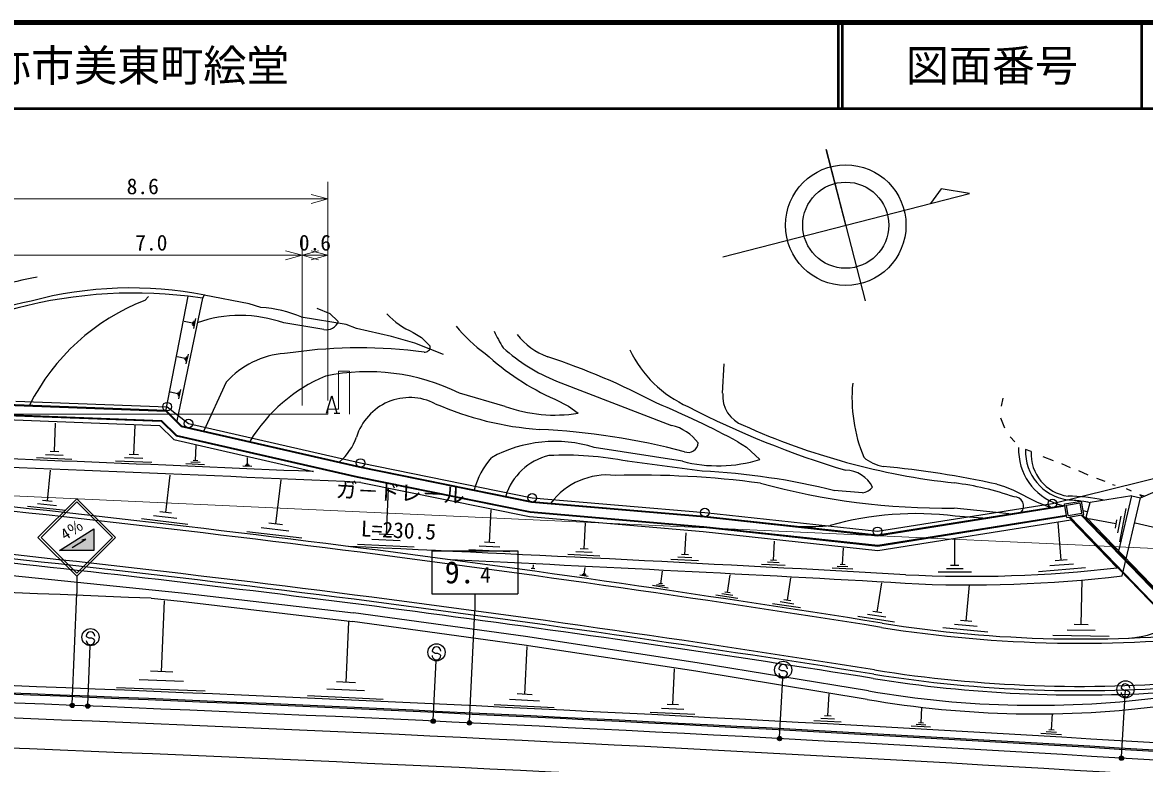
# Model space of a CAD drawing. Units: millimetres, scale not verified, with parts at other scales. Extents: x 40000 to 680000, y 20000 to 380000.
# Drawn here: x 414020 to 544351, y 293959 to 380000 of the extents above; entities that cross this region are included whole.
import ezdxf
from ezdxf.enums import TextEntityAlignment as Align

# ---------------------------------------------------------------- set-up
doc = ezdxf.new("R2010")
doc.units = ezdxf.units.MM
doc.header["$LTSCALE"] = 1000
doc.header["$PDMODE"] = 32
doc.header["$PDSIZE"] = 500
for name, color, linetype, lineweight in [('M-BGD', 7, 'Continuous', 25), ('M-BMK-ROW', 30, 'Continuous', 25), ('M-BMK-SRVR', 3, 'Continuous', 25), ('M-STR-HTXT', 7, 'Continuous', 13), ('M-STR-STRC', 7, 'Continuous', 25), ('M-TTL', 2, 'Continuous', 140), ('M-TTL-LINE', 7, 'Continuous', 50)]:
    doc.layers.add(name, color=color, linetype=linetype, lineweight=lineweight)
doc.layers.add('M-TTL-TXT', color=7, linetype='Continuous')
doc.styles.add('@ＭＳ ゴシック', font='')
doc.styles.add('ＭＳ ゴシック', font='')
doc.styles.get('@ＭＳ ゴシック').set_extended_font_data('@MS Gothic')
doc.styles.get('ＭＳ ゴシック').set_extended_font_data('MS Gothic')

msp = doc.modelspace()

# ---------------------------------------------------------------- hatches: boundary and pattern name
at = {"layer": 'M-STR-STRC'}
msp.add_hatch(color=256, dxfattribs=at).paths.add_polyline_path([(422325, 321198), (422325, 318698), (418325, 318698)])

# ---------------------------------------------------------------- linework, layer by layer
at = {"layer": 'M-BGD'}
for p, q in [((428659, 348165), (428242, 347735)), ((430656, 334888), (433281, 348210)), ((434922, 347987), (431935, 333750)), ((434922, 347987), (433281, 348210)), ((435126, 348333), (434922, 347987)), ((440367, 347335), (435126, 348333)), ((441706, 346917), (440367, 347335)), ((448197, 346814), (449742, 346228)), ((434124, 345645), (433874, 344455)), ((451604, 344919), (446398, 345778)), ((449742, 346228), (450651, 345318)), ((433761, 345100), (432809, 345299)), ((433792, 345248), (433730, 344951)), ((433942, 345372), (433817, 344777)), ((449018, 344371), (444370, 345110)), ((452805, 344465), (451604, 344919)), ((456889, 343522), (452805, 344465)), ((459581, 342748), (456889, 343522)), ((459400, 344021), (460375, 343422)), ((460375, 343422), (461395, 342423)), ((433253, 341494), (433014, 340354)), ((445454, 341694), (444456, 341584)), ((462937, 341442), (459581, 342748)), ((432905, 340972), (431994, 341163)), ((432935, 341114), (432876, 340829)), ((433079, 341233), (432960, 340663)), ((495493, 340378), (495292, 336951)), ((437695, 338232), (435090, 332593)), ((476045, 338363), (489421, 333212)), ((393126, 336281), (430656, 334888)), ((393129, 336371), (430694, 334977)), ((432061, 336894), (431189, 337077)), ((432089, 337031), (432032, 336758)), ((432227, 337144), (432112, 336599)), ((432393, 337393), (432164, 336304)), ((470086, 335422), (464765, 336957)), ((475853, 336261), (477435, 335466)), ((527902, 336368), (527702, 335437)), ((393082, 335092), (430149, 333716)), ((393085, 335182), (430187, 333805)), ((432506, 333186), (430694, 334977)), ((477435, 335466), (478557, 334640)), ((393063, 334592), (429936, 333224)), ((431864, 332020), (430149, 333716)), ((431909, 332101), (430187, 333805)), ((432461, 333104), (430656, 334888)), ((450214, 334641), (450882, 334641)), ((527608, 334093), (528077, 332953)), ((417741, 330177), (417873, 333472)), ((426959, 329829), (427094, 333206)), ((431614, 331564), (429936, 333224)), ((432461, 333104), (453182, 328352)), ((432506, 333186), (453202, 328440)), ((431614, 331564), (447811, 327850)), ((431864, 332020), (452916, 327192)), ((431909, 332101), (452936, 327280)), ((497128, 331295), (498103, 330696)), ((528759, 331897), (529286, 331329)), ((418754, 329724), (416695, 329806)), ((418256, 330157), (417226, 330198)), ((427486, 329808), (426431, 329850)), ((434114, 329133), (434184, 330874)), ((490669, 329047), (480430, 330665)), ((498103, 330696), (499677, 329253)), ((531188, 330205), (530519, 330414)), ((419767, 329271), (415648, 329436)), ((429035, 328901), (424814, 329069)), ((427997, 329365), (425886, 329449)), ((435184, 328655), (433009, 328742)), ((434649, 328894), (433561, 328938)), ((434386, 329123), (433842, 329144)), ((440657, 328436), (439614, 328478)), ((440400, 328551), (439879, 328572)), ((440274, 328660), (440014, 328671)), ((440144, 328665), (440177, 329500)), ((453170, 328446), (473172, 324394)), ((492957, 327906), (484243, 329065)), ((532549, 329588), (533751, 329134)), ((534718, 328797), (535720, 328321)), ((543864, 324819), (554148, 329236)), ((416915, 324455), (417278, 328009)), ((430669, 323108), (431189, 327432)), ((452916, 327192), (472990, 323125)), ((452934, 327280), (473002, 323214)), ((453152, 328358), (473159, 324305)), ((536686, 327983), (537750, 327495)), ((443439, 321775), (444055, 326898)), ((451724, 326673), (453170, 326620)), ((453315, 326601), (472918, 322629)), ((456295, 320565), (456551, 325836)), ((527185, 326390), (528103, 326127)), ((528103, 326127), (529118, 325714)), ((538765, 327082), (539732, 326744)), ((540623, 326357), (540934, 326290)), ((542210, 325886), (542805, 325628)), ((511577, 325395), (508318, 325641)), ((529118, 325714), (531814, 324355)), ((541732, 315743), (543864, 324819)), ((542891, 325047), (543864, 324819)), ((544317, 325013), (543807, 325153)), ((419046, 323340), (414604, 323793)), ((417980, 323898), (415759, 324124)), ((417470, 324399), (416360, 324512)), ((468283, 319615), (468469, 323428)), ((473159, 324305), (493239, 322590)), ((473172, 324394), (493246, 322680)), ((513334, 320405), (535103, 323877)), ((528640, 322937), (522238, 323621)), ((531814, 324355), (533438, 323702)), ((534288, 324082), (534878, 323932)), ((535064, 324124), (537039, 324439)), ((535316, 322544), (535064, 324124)), ((535293, 323958), (536873, 324210)), ((535482, 322773), (535293, 323958)), ((537062, 323025), (536873, 324210)), ((537215, 323336), (537753, 323198)), ((537587, 322550), (538032, 324283)), ((542159, 323589), (541423, 319683)), ((433241, 321702), (427837, 322352)), ((431955, 322405), (429253, 322730)), ((431345, 323027), (429994, 323190)), ((472918, 322629), (493079, 320908)), ((472990, 323125), (493122, 321406)), ((473002, 323214), (493129, 321496)), ((493239, 322590), (513334, 320405)), ((513362, 319295), (535277, 322790)), ((513364, 319204), (535291, 322702)), ((513377, 318700), (535771, 322272)), ((525570, 322447), (522361, 322686)), ((534668, 317556), (534309, 321938)), ((535482, 322773), (537062, 323025)), ((535555, 322582), (547730, 309968)), ((535663, 322599), (547795, 310030)), ((541165, 316683), (535771, 322272)), ((536988, 322810), (548586, 310794)), ((537096, 322827), (548651, 310857)), ((548551, 311191), (537587, 322550)), ((541010, 321783), (537885, 322371)), ((541102, 322271), (540918, 321295)), ((541584, 322686), (541216, 320733)), ((446487, 320110), (440083, 320880)), ((444963, 320942), (441761, 321327)), ((444240, 321679), (442639, 321872)), ((479262, 318878), (479408, 321881)), ((490966, 318196), (491091, 320752)), ((493079, 320908), (513377, 318700)), ((493133, 321405), (513364, 319204)), ((493143, 321494), (513362, 319295)), ((549975, 320309), (543277, 321883)), ((459525, 319086), (452936, 319407)), ((457910, 319826), (454615, 319986)), ((457118, 320525), (455471, 320605)), ((468879, 319586), (467687, 319644)), ((501253, 317562), (501372, 319759)), ((522308, 316941), (522309, 320025)), ((470619, 318546), (465854, 318778)), ((469451, 319081), (467068, 319197)), ((481102, 318036), (477348, 318219)), ((480182, 318457), (478305, 318548)), ((479731, 318855), (478793, 318901)), ((491366, 318177), (490567, 318215)), ((509281, 317061), (509385, 318985)), ((473322, 316583), (473384, 317032)), ((479277, 315955), (479385, 316736)), ((492533, 317479), (489337, 317635)), ((491749, 317838), (490152, 317915)), ((502597, 316939), (499850, 317087)), ((501925, 317250), (500552, 317324)), ((501597, 317544), (500910, 317581)), ((509870, 316788), (508667, 316853)), ((509582, 317044), (508981, 317077)), ((522790, 316941), (521826, 316942)), ((536082, 317120), (533343, 316896)), ((535352, 317612), (533983, 317500)), ((473546, 316551), (473097, 316614)), ((479737, 315693), (478762, 315828)), ((479507, 315824), (479019, 315892)), ((479399, 315938), (479155, 315972)), ((488149, 314839), (488368, 316292)), ((495914, 313825), (496222, 315878)), ((502866, 312917), (503255, 315503)), ((510458, 316515), (508053, 316644)), ((524235, 316170), (520381, 316171)), ((523272, 316556), (521345, 316556)), ((537496, 316684), (532019, 316236)), ((489003, 314339), (487187, 314612)), ((488576, 314589), (487668, 314725)), ((488377, 314805), (487922, 314873)), ((513308, 311543), (513828, 314939)), ((523636, 310507), (524023, 314700)), ((536993, 310076), (537096, 315290)), ((428976, 313144), (432385, 312794)), ((430182, 304614), (430509, 312868)), ((432371, 312796), (452366, 310466)), ((497119, 313120), (494554, 313505)), ((496516, 313472), (495234, 313665)), ((496234, 313777), (495593, 313874)), ((503271, 312856), (502462, 312978)), ((504386, 312028), (501153, 312513)), ((503626, 312472), (502010, 312715)), ((513838, 311462), (512777, 311624)), ((451606, 303375), (451949, 310413)), ((472309, 307700), (452344, 310468)), ((515300, 310369), (511055, 311019)), ((514304, 310956), (512181, 311281)), ((524291, 310447), (522981, 310568)), ((526159, 309217), (520918, 309701)), ((524898, 309862), (522277, 310104)), ((538610, 309392), (535351, 309457)), ((537808, 310060), (536179, 310092)), ((492234, 304679), (472296, 307702)), ((540226, 308709), (533709, 308837)), ((472366, 301992), (472637, 307549)), ((512295, 302393), (492384, 305668)), ((432721, 303481), (427562, 303685)), ((431472, 304563), (428892, 304666)), ((489557, 300801), (489760, 304953)), ((512133, 301407), (492221, 304681)), ((435259, 302347), (424942, 302755)), ((453762, 302388), (449363, 302603)), ((452705, 303322), (450506, 303429)), ((455919, 301401), (447121, 301830)), ((474069, 301212), (470596, 301382)), ((473235, 301949), (471498, 302034)), ((507559, 299482), (507702, 302034)), ((475772, 300433), (468825, 300772)), ((492101, 299636), (486912, 299890)), ((490829, 300219), (488235, 300345)), ((490206, 300769), (488909, 300833)), ((518387, 298681), (518487, 300461)), ((509118, 298755), (505928, 298934)), ((508339, 299119), (506744, 299208)), ((507958, 299460), (507160, 299505)), ((518931, 298428), (517818, 298490)), ((518665, 298666), (518109, 298697)), ((533546, 297847), (533661, 299759)), ((519474, 298174), (517249, 298299)), ((534713, 297297), (532322, 297441)), ((534129, 297572), (532934, 297644)), ((533845, 297829), (533248, 297865))]:
    msp.add_line(p, q, dxfattribs=at)
for points in [[(449347, 334641), (449947, 336644), (450548, 334641)], [(541381, 318620), (542891, 325047), (538032, 324283)], [(493246, 322680), (513331, 320495), (535089, 323966)], [(535316, 322544), (537291, 322859), (537039, 324439)], [(412474, 315845), (432487, 313789), (452482, 311459)], [(492384, 305668), (472446, 308690), (452482, 311459)]]:
    msp.add_lwpolyline(points, dxfattribs=at)
for centre, radius, start, end in [((426738, 292504), 58973, 100.77136, 105.42413), ((426967, 294799), 53783, 83.25807, 106.09342), ((426541, 304909), 44264, 78.73495, 105.06144), ((438933, 238307), 111925, 102.32629, 110.43508), ((437280, 324335), 25084, 111.119, 153.40646), ((440894, 333184), 13758, 66.13484, 86.61335), ((439309, 330871), 15112, 70.43351, 109.3284), ((462906, 352221), 8918, 222.73028, 246.85285), ((449352, 345769), 1438, 256.56626, 341.17581), ((477708, 355542), 17144, 219.0085, 234.57891), ((488849, 354010), 22348, 206.18137, 211.82542), ((477885, 348794), 8133, 218.02029, 249.42741), ((445275, 331439), 10178, 94.61055, 138.13183), ((453214, 284830), 57392, 82.54365, 97.77079), ((460776, 342349), 623, 259.49363, 6.83996), ((487962, 363492), 29802, 227.35284, 246.02592), ((483687, 357477), 20586, 227.80593, 248.20759), ((496929, 347918), 13715, 205.66444, 245.86746), ((449913, 264510), 80678, 62.06959, 71.86331), ((456416, 321713), 18670, 112.69339, 148.86275), ((454135, 315536), 23914, 63.60599, 101.8768), ((528166, 336394), 17800, 174.45386, 202.73466), ((459022, 329967), 6482, 62.93982, 163.00891), ((499000, 336674), 3656, 175.86541, 249.85853), ((476696, 369348), 36693, 246.33961, 265.8775), ((475826, 351312), 16894, 250.14025, 279.3032), ((449835, 244265), 99050, 61.48007, 67.52342), ((539398, 428248), 104555, 242.62428, 253.447), ((470092, 250681), 82164, 75.32362, 87.23345), ((488278, 328134), 5205, 35.916, 77.3069), ((531229, 407524), 81482, 245.7333, 263.69441), ((446189, 334261), 7055, 311.48127, 340.10635), ((475865, 315998), 15360, 72.71183, 118.73223), ((491346, 331227), 1148, 247.67047, 358.05345), ((179139, -5704722), 6038551, 87.44992, 87.97118), ((456416, 321713), 18670, 152.66867, 152.81373), ((476904, 290650), 39109, 79.09187, 92.55554), ((536337, 330374), 6617, 177.61715, 251.96797), ((536265, 330243), 5748, 178.29318, 261.00868), ((536114, 329891), 4935, 176.35636, 262.38548), ((179139, -5704722), 6037551, 87.3972, 87.97122), ((475531, 323331), 9347, 138.962, 165.02618), ((476816, 322936), 6983, 103.72158, 162.74994), ((494805, 345242), 16715, 255.6744, 286.94673), ((514801, 333039), 4662, 229.11526, 259.95961), ((503517, 218008), 110936, 77.68113, 84.58375), ((481945, 319276), 8190, 83.66774, 143.01393), ((485452, 217883), 109565, 82.50881, 91.36164), ((489208, 249175), 78820, 75.92253, 87.27429), ((509507, 324366), 3661, 27.37902, 88.37869), ((198198, -1667712), 2002500, 80.93258, 84.6669), ((198198, -1667712), 2003000, 80.93258, 84.6669), ((521279, 405172), 81556, 254.68408, 270.67361), ((511364, 327169), 1787, 276.85438, 321.24137), ((517986, 292551), 34254, 70.87922, 82.79864), ((529263, 323872), 1045, 316.94029, 93.12164), ((534664, 307781), 16799, 82.18854, 87.60279), ((535366, 305733), 19267, 77.31213, 89.71989), ((559523, 340632), 22059, 224.5652, 225.48844), ((534664, 307781), 16799, 78.47264, 81.8565), ((517775, 286725), 36251, 82.73139, 105.91252), ((198198, -1667712), 1997000, 80.93258, 84.6669), ((198198, -1667712), 1997500, 80.93258, 84.6669), ((504557, 365666), 44200, 269.80444, 274.25471), ((179139, -5704722), 6030051, 86.79194, 87.40756), ((197894, -1669843), 1998652, 80.93359, 83.83517), ((179139, -5704722), 6029051, 86.7919, 87.29434), ((179140, -5704721), 6023049, 87.62269, 88.42707), ((524042, 464696), 150000, 267.13388, 276.77261), ((524042, 464696), 149000, 267.1392, 276.59887), ((542149, 317516), 9000, 272.12553, 346.77674), ((537030, 455421), 147000, 260.93258, 276.55682), ((537030, 455421), 147500, 260.93258, 276.88557), ((179140, -5704721), 6012249, 86.34968, 88.42707), ((179140, -5704721), 6011250, 86.34928, 88.43661), ((179140, -5704721), 6011400, 86.34939, 88.4365), ((537031, 455421), 153500, 260.93258, 273.68606), ((537031, 455421), 153000, 260.93258, 274.95834), ((537031, 455421), 152500, 260.93258, 274.95832), ((179139, -5704722), 6010250, 86.25267, 88.31629), ((531722, 414620), 113896, 260.17903, 277.64238), ((179139, -5704722), 6008500, 86.25267, 88.43116), ((531722, 414620), 114896, 260.17903, 277.54422), ((179139, -5704722), 6005000, 86.25267, 88.43116), ((179139, -5704722), 6001500, 86.25267, 88.50144)]:
    msp.add_arc(centre, radius, start, end, dxfattribs=at)
at = {"layer": 'M-BMK-ROW'}
for p, q in [((413254, 336045), (430815, 335392)), ((430815, 335392), (433314, 333431)), ((433314, 333431), (453272, 328854)), ((453272, 328854), (473231, 324811)), ((533663, 324163), (554148, 329236)), ((473231, 324811), (493291, 323098)), ((513321, 320919), (533663, 324163)), ((493291, 323098), (513321, 320919))]:
    msp.add_line(p, q, dxfattribs=at)
for centre in [(430815, 335392), (433314, 333431), (453272, 328854), (473231, 324811), (533663, 324163), (493291, 323098), (513321, 320919)]:
    msp.add_circle(centre, 500, dxfattribs=at)
at = {"layer": 'M-BMK-SRVR'}
for points in [[(509643, 356463), (507386, 365245), (511904, 347666)], [(495386, 352799), (524018, 360158), (520742, 360669), (519495, 358995)]]:
    msp.add_lwpolyline(points, dxfattribs=at)
for radius in [7000, 5000]:
    msp.add_circle((509643, 356463), radius, dxfattribs=at)
at = {"layer": 'M-STR-HTXT'}
for p, q in [((449491, 336109), (449491, 361509)), ((449491, 359509), (447560, 360027)), ((406491, 359509), (449491, 359509)), ((447560, 358991), (449491, 359509)), ((446491, 335509), (446491, 354966)), ((446491, 352966), (444560, 353484)), ((448423, 353484), (446491, 352966)), ((449491, 352966), (447560, 353484)), ((411491, 352966), (446491, 352966)), ((444560, 352449), (446491, 352966)), ((446491, 352966), (449491, 352966)), ((446491, 352966), (448423, 352449)), ((447560, 352449), (449491, 352966)), ((450741, 335109), (450741, 339509)), ((450741, 339509), (451991, 339509)), ((451991, 334509), (451991, 339509)), ((449491, 334509), (449491, 335109)), ((449491, 335109), (450741, 335109)), ((411491, 334509), (446491, 334509)), ((446491, 334509), (449491, 334509)), ((341991, 328322), (573583, 317616))]:
    msp.add_line(p, q, dxfattribs=at)
at = {"layer": 'M-STR-STRC'}
for p, q in [((415825, 320198), (420325, 324698)), ((424825, 320198), (420325, 324698)), ((416179, 320198), (420325, 324344)), ((424471, 320198), (420325, 324344)), ((418325, 318698), (422325, 321198)), ((422325, 321198), (422325, 318698)), ((415825, 320198), (420325, 315698)), ((416179, 320198), (420325, 316051)), ((419790, 319024), (421390, 320024)), ((420325, 315698), (424825, 320198)), ((420325, 316051), (424471, 320198)), ((421390, 320024), (420923, 319880)), ((422325, 318698), (418325, 318698)), ((461559, 318667), (471559, 318667)), ((461559, 318667), (461559, 313667)), ((471559, 318667), (471559, 313667)), ((420325, 315698), (420325, 313698)), ((419811, 300858), (420325, 313698)), ((461559, 313667), (471559, 313667)), ((466559, 313667), (466559, 311667)), ((465946, 298831), (466559, 311667)), ((421530, 308640), (421430, 308758)), ((421775, 308500), (421530, 308640)), ((421613, 300785), (421889, 307630)), ((422075, 308498), (421775, 308500)), ((422320, 308386), (422075, 308498)), ((422426, 308250), (422320, 308386)), ((461713, 306883), (461614, 307001)), ((461958, 306744), (461713, 306883)), ((462259, 306741), (461958, 306744)), ((462504, 306629), (462259, 306741)), ((462610, 306493), (462504, 306629)), ((461744, 299031), (462066, 305873)), ((501984, 304852), (501885, 304970)), ((501962, 297003), (502330, 303843)), ((502229, 304713), (501984, 304852)), ((502530, 304710), (502229, 304713)), ((502775, 304599), (502530, 304710)), ((502881, 304462), (502775, 304599)), ((541740, 302582), (541641, 302700)), ((541666, 294735), (542140, 302571)), ((541985, 302442), (541740, 302582)), ((542286, 302440), (541985, 302442)), ((542531, 302328), (542286, 302440)), ((542637, 302192), (542531, 302328))]:
    msp.add_line(p, q, dxfattribs=at)
for centre, radius in [((421929, 308629), 1000), ((462113, 306872), 1000), ((502384, 304841), 1000), ((542140, 302571), 1000), ((419805, 300708), 150), ((419805, 300708), 120), ((419805, 300708), 90), ((419805, 300708), 60), ((419805, 300708), 30), ((421606, 300635), 150), ((421606, 300635), 120), ((421606, 300635), 90), ((421606, 300635), 60), ((421606, 300635), 30), ((461737, 298881), 150), ((461737, 298881), 120), ((461737, 298881), 90), ((461737, 298881), 60), ((461737, 298881), 30), ((465939, 298682), 150), ((465939, 298682), 120), ((465939, 298682), 90), ((465939, 298682), 60), ((465939, 298682), 30), ((501954, 296853), 150), ((501954, 296853), 120), ((501954, 296853), 90), ((501954, 296853), 60), ((501954, 296853), 30), ((541657, 294585), 150), ((541657, 294585), 120), ((541657, 294585), 90), ((541657, 294585), 60), ((541657, 294585), 30)]:
    msp.add_circle(centre, radius, dxfattribs=at)
for centre, start, end in [((421930, 308754), 359.55488, 179.55488), ((421926, 308254), 179.55488, 359.55488), ((462110, 306497), 179.55488, 359.55488), ((462114, 306997), 359.55488, 179.55488), ((502385, 304966), 359.55488, 179.55488), ((502381, 304466), 179.55488, 359.55488), ((542141, 302696), 359.55488, 179.55488), ((542137, 302196), 179.55488, 359.55488)]:
    msp.add_arc(centre, 500, start, end, dxfattribs=at)
for p in [(419805, 300708), (421606, 300635), (461737, 298881), (465939, 298682), (501954, 296853), (541657, 294585)]:
    msp.add_point(p, dxfattribs=at)
at = {"layer": 'M-TTL'}
msp.add_line((680000, 380000), (40000, 380000), dxfattribs=at)
at = {"layer": 'M-TTL-LINE'}
for p, q in [((508747, 380000), (508747, 370000)), ((509247, 380000), (509247, 370000)), ((543997, 380000), (543997, 370000)), ((40000, 370000), (680000, 370000))]:
    msp.add_line(p, q, dxfattribs=at)

# ---------------------------------------------------------------- texts
at = {"layer": 'M-STR-HTXT', "style": 'ＭＳ ゴシック'}
for s, p in [('8.6', (427991, 359509)), ('7.0', (428991, 352966)), ('0.6', (447991, 352966))]:
    msp.add_text(s, height=1833, dxfattribs=at).set_placement(p, align=Align.BOTTOM_CENTER)
msp.add_text('ガ－ドレ－ル', height=1833, rotation=357.353, dxfattribs=at).set_placement((457833, 323968), align=Align.BOTTOM_CENTER)
at = {"layer": 'M-STR-HTXT', "style": '@ＭＳ ゴシック'}
msp.add_text('L=230.5', height=1833, rotation=357.353, dxfattribs=at).set_placement((457741, 321970), align=Align.TOP_CENTER)
at = {"layer": 'M-STR-STRC', "style": 'ＭＳ ゴシック'}
msp.add_text('4％', height=1320, rotation=32.005, dxfattribs=at).set_placement((420325, 320198), align=Align.BOTTOM_CENTER)
msp.add_text('9.', height=2566, dxfattribs=at).set_placement((466559, 316167), align=Align.MIDDLE_RIGHT)
msp.add_text('4', height=1833, dxfattribs=at).set_placement((467809, 314417), align=Align.BOTTOM_CENTER)
at = {"layer": 'M-TTL-TXT', "style": 'ＭＳ ゴシック'}
msp.add_text('美祢市美東町絵堂', height=3666, dxfattribs=at).set_placement((405024, 375000), align=Align.MIDDLE_LEFT)
msp.add_text('図面番号', height=3666, dxfattribs=at).set_placement((526622, 375000), align=Align.MIDDLE_CENTER)

doc.saveas('drawing.dxf')
